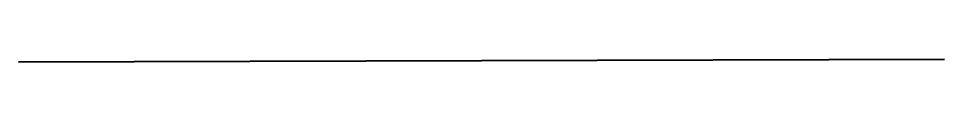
# Model space of a CAD drawing. Header units: millimetres. Extents: x -404 to -98, y 136 to 137.
import ezdxf

# ---------------------------------------------------------------- set-up
doc = ezdxf.new("R2010")
doc.units = ezdxf.units.MM
doc.layers.add('Сплошная волнистая', color=250, linetype='Continuous', lineweight=40, true_color=0x000000)

msp = doc.modelspace()

# ---------------------------------------------------------------- linework, layer by layer
at = {"layer": 'Сплошная волнистая', "color": 250, "linetype": 'Continuous', "lineweight": 40, "true_color": 0x000000}
msp.add_line((-403.5, 136.5), (-97.9, 137.3), dxfattribs=at)

doc.saveas('drawing.dxf')
